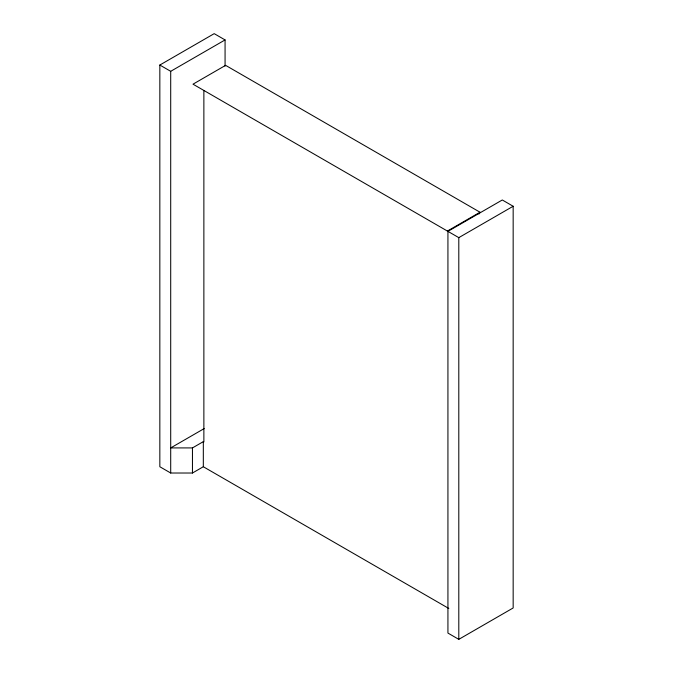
<?xml version="1.0" encoding="UTF-8"?>
<svg xmlns="http://www.w3.org/2000/svg" width="673" height="673" viewBox="0 0 673 673"><rect width="100%" height="100%" fill="white"/><g stroke="black" fill="none" stroke-linecap="round" stroke-linejoin="round"><path stroke-width="1.01" d="M478.966 214.014L480 212.222L225.606 65.348L193 84.175L458.801 237.636L513.163 206.258L513.163 607.963L458.801 639.35L447.932 633.074L447.932 231.361L502.294 199.982L513.163 206.258M448.807 608.468L203.322 466.742L192.453 473.018L170.706 473.018L159.838 466.742L159.838 65.037L214.199 33.65L225.068 39.926L225.068 66.156M159.838 65.037L170.706 71.313L225.068 39.926M447.394 231.049L480 212.222M204.23 428.558L170.706 447.915L192.453 447.915L203.322 441.639L203.869 441.951L203.869 90.451M458.801 237.636L458.801 639.35M203.322 441.639L203.322 466.742M192.453 447.915L192.453 473.018M170.706 71.313L170.706 473.018"/></g></svg>
